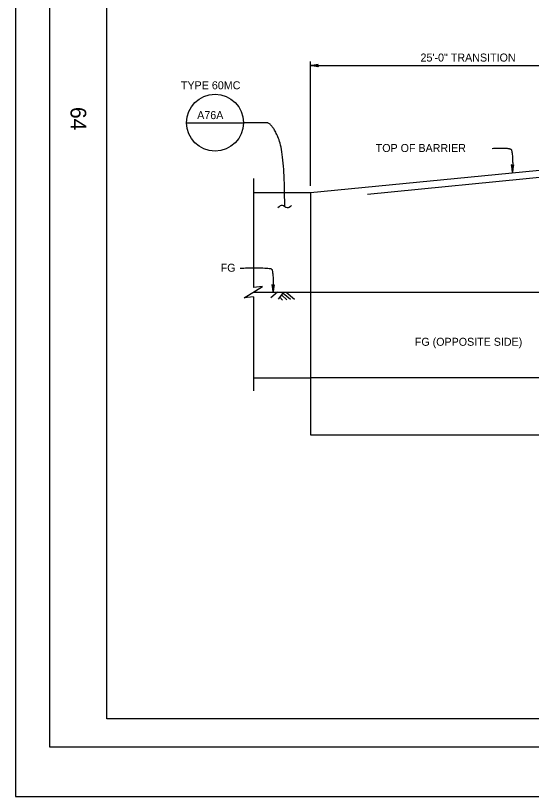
# Model space of a CAD drawing. Extents: x -893 to 867, y -474 to 712.
# Drawn here: x -893 to -442, y -474 to 210 of the extents above; entities that cross this region are included whole.
import ezdxf

# ---------------------------------------------------------------- set-up
doc = ezdxf.new("R2010")
doc.units = 0
for name, color, linetype in [('border_PLOTTING-ELEMENTS', 7, 'Continuous'), ('border_rw_22x34_Cut_Lines', 7, 'Continuous'), ('border_SHEET', 7, 'Continuous'), ('border_WITHIN-BORDER-anno', 7, 'Continuous'), ('str_Concrete-A', 7, 'Continuous'), ('str_Grades-Finish-Grade-A', 7, 'Continuous'), ('str_Misc-Steel-F', 7, 'Continuous'), ('str_Text-A', 7, 'Continuous')]:
    doc.layers.add(name, color=color, linetype=linetype)

msp = doc.modelspace()

# ---------------------------------------------------------------- linework, layer by layer
at = {"layer": 'border_PLOTTING-ELEMENTS'}
for points in [[(-893.45, -474.04), (866.55, -474.04), (866.55, 711.96), (-893.45, 711.96)], [(-863.45, 668.96), (836.55, 668.96), (836.55, -431.04), (-863.45, -431.04)]]:
    msp.add_lwpolyline(points, close=True, dxfattribs=at)
at = {"layer": 'border_rw_22x34_Cut_Lines'}
msp.add_lwpolyline([(-863.45, 668.96), (836.55, 668.96), (836.55, -431.04), (-863.45, -431.04)], close=True, dxfattribs=at)
at = {"layer": 'border_SHEET'}
for p, q in [((-813.45, -406.04), (-813.45, 643.96)), ((811.55, -406.04), (-813.45, -406.04))]:
    msp.add_line(p, q, dxfattribs=at)
at = {"layer": 'str_Concrete-A'}
for p, q in [((-635.02, 55.36), (-335.02, 84.53)), ((-685.11, 67.68), (-685.11, -28.07)), ((-685.11, 55.36), (-635.02, 55.36)), ((-635.02, 55.36), (-635.02, -157.14)), ((-693.11, -37.07), (-677.11, -27.07)), ((-677.11, -27.07), (-685.11, -28.07)), ((-685.11, -32.14), (-635.02, -32.14)), ((-635.02, -32.14), (164.98, -32.14)), ((-685.11, -36.07), (-693.11, -37.07)), ((-685.11, -36.07), (-685.11, -118.64)), ((-685.11, -107.14), (-635.02, -107.14)), ((164.98, -107.14), (-635.02, -107.14)), ((-635.02, -157.14), (164.98, -157.14))]:
    msp.add_line(p, q, dxfattribs=at)
at = {"layer": 'str_Grades-Finish-Grade-A'}
for p, q in [((-664, -32.12), (-669.71, -37.2)), ((-658.6, -32.16), (-663.3, -38.14)), ((-659.06, -33.06), (-652.62, -38.36)), ((-656.4, -32.18), (-649.2, -38.12)), ((-661.8, -36.43), (-659.74, -38.96)), ((-660.24, -34.71), (-655.84, -38.71))]:
    msp.add_line(p, q, dxfattribs=at)
at = {"layer": 'str_Misc-Steel-F'}
msp.add_line((-585.02, 53.94), (-334.72, 78.28), dxfattribs=at)
at = {"layer": 'str_Text-A'}
for p, q in [((-635.02, 60.98), (-635.02, 170.04)), ((-635.02, 166.53), (-628.43, 167.63)), ((-635.02, 166.53), (-628.6, 167.36)), ((-628.77, 167.08), (-635.02, 166.53)), ((-628.93, 166.81), (-635.02, 166.53)), ((-635.02, 166.53), (-335.02, 166.53)), ((-629.1, 166.53), (-635.02, 166.53)), ((-628.43, 165.43), (-635.02, 166.53)), ((-635.02, 166.53), (-628.77, 165.98)), ((-628.6, 165.71), (-635.02, 166.53)), ((-635.02, 166.53), (-628.93, 166.26)), ((-629.1, 166.53), (-628.77, 167.08)), ((-628.77, 165.98), (-629.1, 166.53)), ((-628.77, 167.08), (-628.43, 167.63)), ((-628.77, 165.98), (-628.43, 165.43)), ((-743.71, 116.47), (-693.73, 116.47)), ((-458.54, 79.08), (-459.09, 79.41)), ((-459.09, 79.41), (-457.94, 72.83)), ((-458.82, 79.25), (-457.94, 72.83)), ((-457.94, 72.83), (-458.54, 79.08)), ((-458.54, 79.08), (-457.99, 78.74)), ((-457.94, 72.83), (-458.26, 78.91)), ((-457.99, 78.74), (-457.44, 79.09)), ((-457.99, 78.74), (-457.94, 72.83)), ((-457.94, 72.83), (-456.89, 79.43)), ((-457.94, 72.83), (-457.16, 79.26)), ((-457.44, 79.09), (-457.94, 72.83)), ((-457.71, 78.92), (-457.94, 72.83)), ((-457.44, 79.09), (-456.89, 79.43)), ((-668.37, -25.88), (-668.92, -25.55)), ((-668.92, -25.55), (-667.77, -32.14)), ((-668.65, -25.72), (-667.77, -32.14)), ((-667.77, -32.14), (-668.37, -25.88)), ((-668.37, -25.88), (-667.82, -26.22)), ((-667.77, -32.14), (-668.09, -26.05)), ((-667.82, -26.22), (-667.27, -25.87)), ((-667.82, -26.22), (-667.77, -32.14)), ((-667.77, -32.14), (-666.72, -25.53)), ((-667.77, -32.14), (-666.99, -25.7)), ((-667.27, -25.87), (-667.77, -32.14)), ((-667.54, -26.05), (-667.77, -32.14)), ((-667.27, -25.87), (-666.72, -25.53))]:
    msp.add_line(p, q, dxfattribs=at)
msp.add_circle((-718.72, 116.47), 24.99, dxfattribs=at)
for points, degree in [([(-657.64, 42.84), (-657.64, 90.42), (-669.09, 116.47), (-677.77, 116.47), (-693.73, 116.47)], 2), ([(-475.92, 93.98), (-461.44, 94.62), (-457.57, 91.85), (-457.94, 72.83)], 2), ([(-651.64, 43.84), (-652.97, 42.51), (-655.64, 40.64), (-659.65, 45.04), (-662.32, 43.17), (-663.65, 41.84)], 3), ([(-696.57, -10.98), (-671.27, -10.34), (-667.4, -13.11), (-667.77, -32.14)], 2)]:
    msp.add_open_spline(points, degree=degree, dxfattribs=at)

# ---------------------------------------------------------------- texts
at = {"layer": 'border_WITHIN-BORDER-anno'}
msp.add_text('64', height=13.779, rotation=270, dxfattribs=at).set_placement((-845.35, 130.23))
at = {"layer": 'str_Text-A'}
for s, height, p in [('25\'-0" TRANSITION', 7.02, (-538.66, 170.04)), ('TYPE 60MC', 7.02, (-748.62, 145.73)), ('A76A', 7.02, (-734.36, 119.59)), ('TOP OF BARRIER', 7, (-577.91, 90.77)), ('FG', 7, (-713.77, -14.19)), ('FG (OPPOSITE SIDE)', 7, (-543.63, -79.08))]:
    msp.add_text(s, height=height, dxfattribs=at).set_placement(p)

doc.saveas('drawing.dxf')
